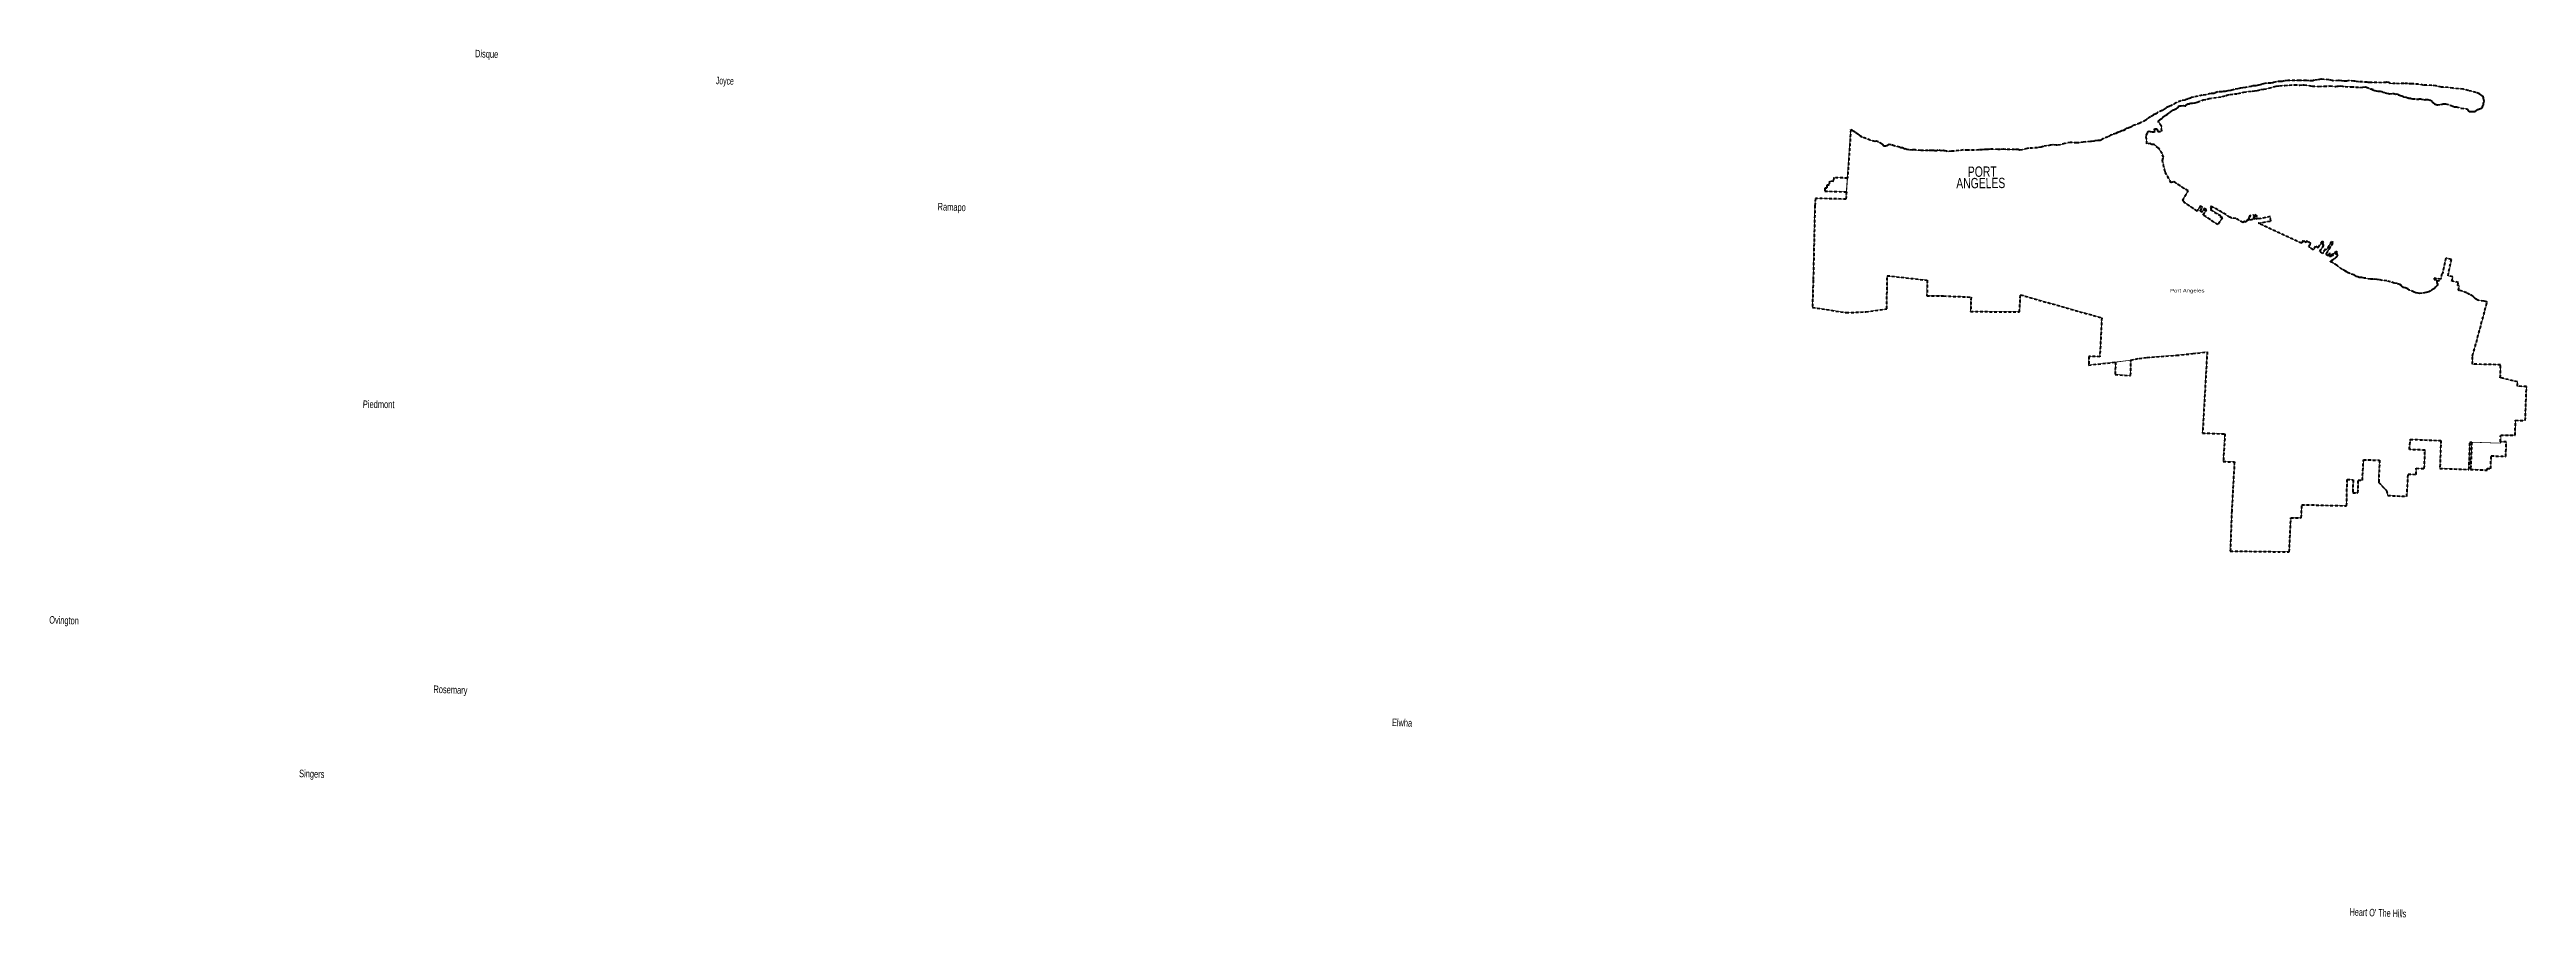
# Model space of a CAD drawing. Header units: feet. Extents: x -903180 to 1023491, y -707744 to 564635.
# Drawn here: x -701561 to -588606, y 205683 to 245260 of the extents above; entities that cross this region are included whole.
import ezdxf

# ---------------------------------------------------------------- set-up
doc = ezdxf.new("R2010")
doc.units = ezdxf.units.FT
doc.header["$LTSCALE"] = 80
doc.linetypes.add('SHORT_DASHED', pattern=[2.7, 1.5, -1.2])
doc.layers.add('13', color=7, linetype='SHORT_DASHED', lineweight=40)
doc.layers.add('58', color=7, linetype='Continuous', lineweight=13)
for name, color, linetype in [('14', 7, 'Continuous'), ('16', 7, 'Continuous'), ('36', 7, 'Continuous')]:
    doc.layers.add(name, color=color, linetype=linetype)

msp = doc.modelspace()

# ---------------------------------------------------------------- linework, layer by layer
at = {"layer": '13'}
for p, q in [((-602431.1, 243350.35), (-602496.05, 243331.91)), ((-600722.55, 243437.98), (-600577.01, 243456.28)), ((-590990.08, 242435.13), (-590949.65, 242440.1)), ((-615028.09, 240616.57), (-615049.96, 240627.22)), ((-602965.39, 238117.89), (-603019.63, 238048.78)), ((-595415.56, 234775.41), (-595433.63, 234777.84))]:
    msp.add_line(p, q, dxfattribs=at)
for points in [[(-602496.05, 243331.91), (-602685.6, 243324.85), (-602824.11, 243268.06), (-602860.67, 243256.94), (-603007.94, 243248.76), (-603234.92, 243198.35), (-603390.73, 243172.25), (-603789.89, 243086.1), (-603892.87, 243076.74), (-603901.3, 243062.85), (-603931.94, 243047.54), (-604062.07, 243002.63), (-604141.07, 242986.58), (-604188.17, 242957.6), (-604370.42, 242922.12), (-604576.4, 242828.82), (-604825.73, 242696.36), (-604882.75, 242673.69), (-604903.31, 242658.11), (-605039.81, 242601.26), (-605083.06, 242566.13), (-605175.06, 242516.16), (-605216.24, 242482.99), (-605432.49, 242381.91), (-605444.9, 242370.14), (-605500.45, 242327.27), (-605618.83, 242269.94), (-605749.83, 242192.79), (-605909.61, 242094.24), (-605967.44, 242041.35), (-606182.06, 241926.11), (-606235.27, 241895.27), (-606570.55, 241787.26), (-606656.84, 241725.05), (-606791.27, 241670.16), (-606860.19, 241653.85), (-606899.37, 241620.63), (-606989.35, 241570.6), (-607058.17, 241558.32), (-607115.56, 241521.55), (-607148.09, 241510.32), (-607251.73, 241476.78), (-607337.63, 241428.67), (-607502.15, 241378.61), (-607520.59, 241367.01), (-607569.33, 241352.18), (-607696.2, 241278.94), (-607887.75, 241197.35), (-607948.79, 241174.79), (-608053.24, 241111.04), (-608107.53, 241114.49), (-608149.86, 241113.61), (-608285.43, 241090.99), (-608322.05, 241077.85), (-608445.27, 241065), (-608483.57, 241064), (-608816.5, 241042.6), (-608998.65, 241011.14), (-609109.68, 241001.99), (-609407.32, 241019.97), (-609664.15, 240982.43), (-609861.19, 240921.13), (-610002.75, 240900.7), (-610059.06, 240904.21), (-610213.56, 240926.44), (-610232.05, 240912.83), (-610305.12, 240892.59), (-610491.11, 240867.28), (-610652.97, 240841.34), (-610740.33, 240813.42), (-610910.45, 240779.63), (-611311.83, 240760.03), (-611380.86, 240739.69), (-611607.83, 240689.26), (-611706.84, 240677.78), (-611749.05, 240680.91), (-611786.86, 240698.04), (-611945.72, 240708.29), (-612340.84, 240696.59), (-612465.32, 240711.98), (-612614.5, 240707.87), (-612707.31, 240702.27), (-612922.46, 240716.02), (-613095.79, 240712.55), (-613152.42, 240703.97), (-613180.71, 240700.69), (-613323.78, 240698.43), (-613424.92, 240682.97), (-613572.02, 240680.82), (-614084.05, 240666.15), (-614295.08, 240683.83), (-614489.35, 240650.68), (-614743.95, 240621.14), (-614832.63, 240619.45), (-615028.09, 240616.57)], [(-603019.63, 238048.78), (-602972.4, 238012.28), (-603015.98, 237960), (-602560.06, 237687.88), (-602581.01, 237646.27), (-602467.79, 237591.82), (-602674.64, 237274.28), (-603350.52, 237711.1), (-603199.54, 237966.03), (-603289.28, 238019.26), (-603397.84, 237838.79), (-603486.95, 237895.58), (-603379.38, 238074.13), (-603464.23, 238128.04), (-603620.05, 237891.83), (-604215.68, 238304.13), (-604291.59, 238384.28), (-604032.29, 238813.38), (-604683.85, 239225.73), (-604808.67, 239188.43), (-605088.17, 239689.56), (-605203.6, 240192.9), (-605150.88, 240354.77), (-605223.07, 240515.92), (-605385.56, 240764.13), (-605580.44, 240932.56), (-605721.71, 240922.2), (-605732.43, 240972.87), (-605914.02, 240961.57), (-605946.07, 241337.53), (-605890.63, 241454.77), (-605864.63, 241522.62), (-605834.16, 241531.89), (-605771.92, 241524.19), (-605681.84, 241503.66), (-605641.47, 241506.62), (-605635.32, 241510.49), (-605607.03, 241513.76), (-605594.28, 241511.56), (-605560.3, 241528.66), (-605573.24, 241645.9), (-605456.61, 241638.78), (-605421.63, 241516.91), (-605237.91, 241532.19), (-605249.82, 241762.29), (-605408.78, 241992.26), (-605366.46, 242022.03), (-605345.24, 242032.9), (-605336.7, 242050.81), (-605312.16, 242064.27), (-605299.54, 242084.09), (-605240.13, 242120.82), (-605186.81, 242155.68), (-605089.76, 242243.8), (-605077.63, 242245.5), (-604985.63, 242295.47), (-604872.2, 242393.23), (-604787.93, 242455.5), (-604752.51, 242498.9), (-604697.89, 242507.53), (-604585.81, 242554.95), (-604534.4, 242593.9), (-604509.76, 242611.38), (-604476.08, 242664.91), (-604421.14, 242685.62), (-604354.39, 242695.95), (-604245.41, 242703.13), (-604239.43, 242700.95), (-604185.3, 242691.46), (-604140.74, 242700.35), (-604103.2, 242747.73), (-604068.44, 242766.96), (-604066.1, 242778.99), (-604047.93, 242780.53), (-603977.48, 242778.66), (-603932.27, 242811.72), (-603837.71, 242807.2), (-603728.47, 242824.45), (-603616.89, 242853.74), (-603345.96, 242965.47), (-603167.73, 243001.05), (-603082.37, 243029.01), (-602643.66, 243087.91), (-602469.79, 243111.51), (-602311.25, 243163.73), (-602294.98, 243169.35), (-602264.3, 243186.68), (-602112.46, 243214.89), (-601922.59, 243234.04), (-601759, 243249.85), (-601497.37, 243315.46), (-601113.33, 243363.71), (-601006.32, 243372.95), (-600876.78, 243395.71), (-600722.55, 243437.98)], [(-590949.65, 242440.1), (-590884.2, 242476.66), (-590820.54, 242521.32), (-590783.87, 242536.47), (-590745.02, 242557.6), (-590667.93, 242577.72), (-590618.43, 242620.74), (-590608.29, 242697.07), (-590581.8, 242708.46), (-590558.78, 242740.09), (-590558.39, 242828.77), (-590551.91, 242844.72), (-590542.16, 242906.94), (-590561.08, 243026.38), (-590562.71, 243040.53), (-590580.82, 243115.59), (-590635.98, 243161.41), (-590693.48, 243195.19), (-590754.79, 243237.14), (-590904.34, 243293.53), (-591118.08, 243359.7), (-591258.33, 243387.62), (-591496.28, 243452.42), (-591966.6, 243491.16), (-592173.06, 243528.92), (-592482.67, 243551.27), (-592745.04, 243606.65), (-592927.84, 243625.62), (-593294.26, 243633.37), (-593310.25, 243637.83), (-593532.64, 243682.05), (-593780.18, 243690.66), (-593854.71, 243690.63), (-594031.47, 243709.44), (-594200.72, 243707.91), (-594416.43, 243701.56), (-594587.48, 243708.12), (-594812.87, 243716.15), (-594862.21, 243753.74), (-594970.69, 243764.7), (-595013.13, 243759.77), (-595214.86, 243749.02), (-595426.05, 243760.69), (-595700.25, 243751.86), (-595848.99, 243763.88), (-595879.12, 243766.71), (-596078.02, 243786.11), (-596261.48, 243780.91), (-596395.63, 243810.68), (-596475.83, 243824.92), (-596694.9, 243842.84), (-596820.31, 243824.01), (-596915.35, 243810.4), (-597037.59, 243833.82), (-597154.08, 243847), (-597182.36, 243843.72), (-597430.33, 243836.21), (-597466.18, 243851.26), (-597618.58, 243877.5), (-597972.25, 243909.07), (-597988.4, 243907.49), (-598130.34, 243872.97), (-598291.82, 243861.14), (-598354.88, 243838.63), (-598510.2, 243830.66), (-598648.82, 243844.43), (-598959.08, 243842.6), (-599484.74, 243846.5), (-599640.17, 243834.51), (-599753.65, 243809.3), (-599826.5, 243797.13), (-600021.98, 243794.27), (-600141.77, 243759.15), (-600176.42, 243743.96), (-600267.39, 243732.26), (-600482.94, 243731.94), (-600590.77, 243692.48), (-600669.71, 243678.46), (-600694.03, 243673.05), (-600826.17, 243628.19), (-600943.53, 243609.13), (-601082.64, 243604.77), (-601153.85, 243578.44), (-601358.3, 243541.54), (-601417.23, 243522.96), (-601538.38, 243512.07), (-601643.44, 243500.75), (-601775.36, 243463.94), (-601937.05, 243444.05), (-601982.05, 243419.04), (-602040.8, 243406.49), (-602083.46, 243393.52), (-602224.79, 243381.14), (-602352.75, 243342.21), (-602431.1, 243350.35)], [(-600577.01, 243456.28), (-600350.43, 243492.58), (-600074.32, 243571.92), (-600021.66, 243582.62), (-599871.94, 243606.85), (-599627.88, 243618.5), (-599425.88, 243639.34), (-599179.65, 243656.98), (-598940.49, 243636.51), (-598793, 243652.75), (-598740.67, 243651.35), (-598457.82, 243607.55), (-598369.58, 243593.1), (-598071.78, 243581.15), (-597833.98, 243584.9), (-597563.65, 243599.89), (-597302.4, 243576.81), (-597231.73, 243582.99), (-597197.29, 243590.14), (-597045.89, 243602.24), (-596869.51, 243569.32), (-596603.85, 243560.24), (-596199.69, 243533.35), (-596074.4, 243548.16), (-595961.45, 243553.22), (-595901.23, 243545.57), (-595744.12, 243470.84), (-595682.05, 243457.1), (-595651.64, 243464.34), (-595643.26, 243476.21), (-595622.43, 243427.28), (-595522.71, 243390.37), (-595456.45, 243382.56), (-595382.46, 243362.45), (-595354.38, 243357.66), (-595279.63, 243365.75), (-595213.53, 243351.89), (-595193.51, 243347.33), (-595150, 243317.95), (-595065.94, 243297.58), (-595042.22, 243280.82), (-594983.9, 243277.25), (-594903.93, 243254.97), (-594849.86, 243243.45), (-594706.56, 243253.74), (-594698.39, 243257.56), (-594654.06, 243258.39), (-594582.3, 243230.27), (-594545.95, 243233.34), (-594493.9, 243221.87), (-594442.33, 243192.28), (-594402.23, 243185.16), (-594348.48, 243161.56), (-594296.36, 243152.11), (-594266.66, 243133.18), (-594216.61, 243121.77), (-594206.98, 243105.39), (-594086.54, 243090.09), (-594008.74, 243061.81), (-593998.78, 243057.52), (-593970.88, 243046.7), (-593898.47, 243042.75), (-593870.62, 243029.91), (-593806.53, 243016.11), (-593617.67, 242999.38), (-593535.22, 242992.75), (-593496.59, 243005.84), (-593444.2, 243006.46), (-593294, 242974.24), (-593239.7, 242970.78), (-593205.26, 242977.92), (-593110.66, 242975.41), (-593004.57, 242950.41), (-592956.86, 242926.96), (-592913.56, 242889.53), (-592906.38, 242857.08), (-592851.22, 242811.27), (-592793.5, 242785.54), (-592771.69, 242772.86), (-592683.94, 242740.29), (-592653.8, 242737.48), (-592502.34, 242751.58), (-592406.86, 242781.29), (-592370.41, 242788.37), (-592292.02, 242782.26), (-592040.08, 242713.06), (-591968.55, 242676.88), (-591890.7, 242650.63), (-591802.24, 242644.23), (-591580.12, 242589.94), (-591341.51, 242549.31), (-591273.99, 242513.25), (-591211.5, 242441.04), (-591099.04, 242427.96), (-590990.08, 242435.13)], [(-615049.96, 240627.22), (-615115.05, 240648.04), (-615162.46, 240638.71), (-615211.33, 240653.99), (-615290.98, 240636.23), (-615427.03, 240671.68), (-615507.97, 240646.54), (-615586.7, 240635.45), (-615628.83, 240650.1), (-615721.37, 240663.36), (-615892.76, 240655.49), (-616219.23, 240655.63), (-616434.6, 240676.51), (-616482.79, 240689.22), (-616613.92, 240678.81), (-616779.09, 240684.95), (-616851.5, 240695.94), (-616857.5, 240700.05), (-616937.75, 240727.26), (-616955.96, 240721.45), (-617056.08, 240773.09), (-617066.05, 240781.27), (-617150.67, 240782.35), (-617164.7, 240788.58), (-617180.54, 240810.93), (-617447.78, 240872.76), (-617592.27, 240920.93), (-617670.77, 240927.98), (-617776.24, 240874.94), (-617834.92, 240855.55), (-617891.44, 240848.22), (-617907.49, 240854.46), (-617973.09, 240925.8), (-617984.99, 240940.06), (-618164.98, 241049.1), (-618251.31, 241074.38), (-618305.82, 241067.02), (-618528.74, 241128.28), (-618893.81, 241261.85), (-618969.84, 241305.11), (-619033.56, 241366.36), (-619081.4, 241407.25), (-619219.39, 241491.59), (-619315.57, 241535.12), (-619347.47, 241561.72), (-619409.4, 241604.81), (-619416.47, 241618.78), (-619570.96, 239395.37)], [(-619614.62, 238767.04), (-619637.49, 238437.84), (-621028.97, 238471.17), (-621054.46, 238139.52), (-621132.23, 234736.96), (-621169.42, 233500.63), (-619621.83, 233262.13), (-618725.33, 233299.81), (-617774.03, 233440.77), (-617759.75, 234948.18), (-615929.59, 234739.16), (-615946.57, 234032.03), (-615184.63, 234021.71), (-613935.68, 233972.55), (-613953.56, 233315), (-611730.4, 233292.94), (-611678.57, 234070.84), (-607972.36, 233022.59), (-608062.72, 231251.68), (-608558.54, 231268), (-608571.59, 230868.65), (-607345.4, 231004.78), (-607362.07, 230438.08), (-606656.48, 230393.74), (-606644.51, 231093.93), (-606270.42, 231177.49), (-605906.16, 231215.85), (-604556.97, 231317.42), (-603815.6, 231395.76), (-603165.6, 231470.95), (-603375.72, 227771.86), (-602354.3, 227733.16), (-602433.1, 226471.36), (-601924.97, 226457.24), (-602046.01, 224229.61), (-602111.3, 222392.94), (-599425.16, 222349.95), (-599348.36, 223911.11), (-598876.77, 223901.12), (-598845.81, 224505.92), (-596807.03, 224453.36), (-596783.21, 225652.9), (-596512.56, 225642.43), (-596526.18, 225045.26), (-596290.75, 225043.53), (-596276.08, 225628.82), (-596088, 225619.03), (-596036.55, 226556.09), (-595306.88, 226532.21)], [(-619570.96, 239395.37), (-620196.16, 239417.95), (-620208.7, 239248.27), (-620390.7, 239253.99), (-620401.39, 239074.28), (-620506.68, 239078.41), (-620512.32, 238939.04), (-620601.65, 238939.53), (-620602.86, 238806.37), (-619614.62, 238767.04)], [(-595433.63, 234777.84), (-595582.48, 234789.28), (-595721.53, 234788.4), (-595988.3, 234840.81), (-596134.75, 234868.33), (-596229.44, 234868.46), (-596303.26, 234900.36), (-596361.34, 234915.8), (-596466.58, 234982.67), (-596660.53, 235047.53), (-596782.12, 235104.7), (-596855.37, 235160.77), (-597006.52, 235246.83), (-597195.04, 235372.02), (-597218.69, 235394.73), (-597242.54, 235409.38), (-597455.04, 235543.18), (-597536.77, 235581.3), (-597546.37, 235601.68), (-597476.74, 235650.48), (-597346.04, 235726.1), (-597280.2, 235785.07), (-597250.89, 235832.76), (-597213.01, 235902.44), (-597224.77, 235916.81), (-597264.91, 235923.77), (-597303.17, 235924.64), (-597327.85, 235957.8), (-597238.51, 236010.48), (-597259.88, 236046.72), (-597501.74, 235904.06), (-597480.37, 235867.84), (-597401.35, 235914.44), (-597400.3, 235906.69), (-597441.6, 235863.29), (-597480.24, 235848.05), (-597506.66, 235838.57), (-597517.09, 235822.69), (-597557.55, 235815.54), (-597583.46, 235828.23), (-597591.09, 235846.53), (-597584.12, 235886.68), (-597553.13, 235920.24), (-597564.5, 235950.72), (-597588.44, 235961.34), (-597621.55, 235923.8), (-597624.03, 235903.71), (-597650.81, 235878.12), (-597667.11, 235870.43), (-597695.31, 235871.07), (-597724.21, 235928.15), (-597723.37, 235964.4), (-597727.47, 235968.68), (-597423.9, 236455.37), (-597490.37, 236496.98), (-597726.14, 236120.27), (-597776.28, 236151.65), (-597892, 235966.75), (-598024.3, 236049.55), (-597845.72, 236334.9), (-597915.61, 236378.63), (-597857.39, 236471.65), (-597922.26, 236512.24), (-598110.18, 236212), (-598227.5, 236285.44), (-598322.74, 236133.27), (-598532.36, 236264.48), (-598433.73, 236422.05), (-598606.99, 236530.5), (-598651.3, 236459.73), (-598793.32, 236548.63), (-598870.04, 236426.05), (-600834.89, 237340.87), (-600257.42, 237441.11), (-600295.22, 237645.39), (-600797.16, 237536.04), (-600834.01, 237548.05), (-601044.27, 237513.06), (-600968.75, 237657.8), (-600910.25, 237631.16), (-600890.82, 237665.7), (-601050.84, 237744.76), (-601068.98, 237706.71), (-601007.39, 237676.31), (-601093.32, 237504.89), (-601294.13, 237471.48), (-601171.12, 237680.76), (-601203.79, 237701), (-601392.03, 237382.97), (-601469.98, 237411.7), (-601537.37, 237372.92), (-601866.86, 237555.22), (-602040.53, 237570.22), (-602127.98, 237622.31), (-602965.39, 238117.89)], [(-595306.88, 226532.21), (-595346.85, 225525.66), (-594994.29, 225148.4), (-594930.81, 224925.54), (-594061.34, 224881.52), (-594001.94, 225893.78), (-593639.43, 225886.92), (-593628.81, 226164.44), (-593264.28, 226151.7), (-593232.19, 226993.36), (-593944.12, 227018.23), (-593904.93, 227485.13), (-592510.11, 227429.4), (-592552.99, 226159.65), (-591226.78, 226110.18), (-591181.81, 227351.58), (-591101, 227351.02), (-591154.2, 226113.58), (-590398.65, 226079.73), (-590396.45, 226153.98), (-590238.48, 226147.93), (-590213.6, 226732.41), (-589552.27, 226705.9), (-589524.33, 227366.52), (-589791.95, 227376.23), (-589781.19, 227681.53), (-589126.16, 227670.27), (-589103.19, 228352.81), (-588657.93, 228339.03), (-588606.17, 229888.03), (-589007.44, 229905.7), (-589012.33, 230109.76), (-589799.88, 230293.31), (-589785.41, 230884.29), (-591068.62, 230912.81), (-591060.27, 231294.16), (-590401.47, 233742.95), (-590414.16, 233748.8), (-590546.14, 233792.1), (-590757.08, 233819.07), (-590821.15, 233836.65), (-590935.16, 233891.41), (-590976.66, 233938.47), (-591056.87, 234011.29), (-591210.12, 234093.37), (-591341.32, 234170.92), (-591527.1, 234239.63), (-591677.31, 234279.32), (-591705.45, 234281.98), (-591668.42, 234488.71), (-591740.5, 234503.15), (-591713.02, 234640.33), (-592005.67, 234698.96), (-591966.25, 234895.72), (-592182.93, 234939.13), (-592031.9, 235692.99), (-592289.06, 235744.52), (-592432.71, 235027.62), (-592466.8, 235034.46), (-592517.12, 234783.48), (-592808.15, 234841.83), (-592820.7, 234779.21), (-592588.34, 234732.62), (-592596.65, 234691.18), (-592686.61, 234709.21), (-592686.7, 234630.76), (-592665.33, 234596.01), (-592660.32, 234551.57), (-592675.67, 234497.5), (-592716.93, 234456.12), (-592749.75, 234430.67), (-592797.52, 234369.29), (-592830.25, 234347.87), (-592973.36, 234258.42), (-593061.03, 234214.07), (-593200.97, 234174.92), (-593360.71, 234150.34), (-593475.97, 234132.81), (-593552.26, 234144.62), (-593564.25, 234148.92), (-593654.69, 234159.04), (-593732.3, 234201.11), (-593939.68, 234294.49), (-594020.9, 234354.78), (-594130.97, 234387.51), (-594208.94, 234413.47), (-594311.8, 234496.41), (-594373.3, 234538.12), (-594501.11, 234587.37), (-594635.72, 234604.53), (-594815.56, 234669.08), (-594973.63, 234717), (-595180.78, 234733.8), (-595315.05, 234765.06), (-595415.56, 234775.41)]]:
    msp.add_lwpolyline(points, dxfattribs=at)
at = {"layer": '58'}
for points in [[(-601937.05, 243444.05), (-601982.05, 243419.04), (-602040.8, 243406.49), (-602083.46, 243393.52), (-602224.79, 243381.14), (-602352.75, 243342.21), (-602431.1, 243350.35), (-602496.05, 243331.91), (-602685.6, 243324.85), (-602824.11, 243268.06), (-602860.67, 243256.94), (-603007.94, 243248.76), (-603234.92, 243198.35), (-603390.73, 243172.25), (-603789.89, 243086.1), (-603892.87, 243076.74), (-603901.3, 243062.85), (-603931.94, 243047.54), (-604062.07, 243002.63), (-604141.07, 242986.58), (-604188.17, 242957.6), (-604370.42, 242922.12), (-604576.4, 242828.82), (-604825.73, 242696.36), (-604882.75, 242673.69), (-604903.31, 242658.11), (-605039.81, 242601.26), (-605083.06, 242566.13), (-605175.06, 242516.16), (-605216.24, 242482.99), (-605432.49, 242381.91), (-605444.9, 242370.14), (-605500.45, 242327.27), (-605618.83, 242269.94), (-605749.83, 242192.79), (-605909.61, 242094.24), (-605967.44, 242041.35), (-606182.06, 241926.11), (-606235.27, 241895.27), (-606570.55, 241787.26), (-606656.84, 241725.05), (-606791.27, 241670.16), (-606860.19, 241653.85), (-606899.37, 241620.63), (-606989.35, 241570.6), (-607058.17, 241558.32), (-607115.56, 241521.55), (-607148.09, 241510.32), (-607251.73, 241476.78), (-607337.63, 241428.67), (-607502.15, 241378.61), (-607520.59, 241367.01), (-607569.33, 241352.18), (-607696.2, 241278.94), (-607887.75, 241197.35), (-607948.79, 241174.79), (-608053.24, 241111.04), (-608107.53, 241114.49), (-608149.86, 241113.61), (-608285.43, 241090.99), (-608322.05, 241077.85), (-608445.27, 241065), (-608483.57, 241064), (-608816.5, 241042.6), (-608998.65, 241011.14), (-609109.68, 241001.99), (-609407.32, 241019.97), (-609664.15, 240982.43), (-609861.19, 240921.13), (-610002.75, 240900.7), (-610059.06, 240904.21), (-610213.56, 240926.44), (-610232.05, 240912.83), (-610305.12, 240892.59), (-610491.11, 240867.28), (-610652.97, 240841.34), (-610740.33, 240813.42), (-610910.45, 240779.63), (-611311.83, 240760.03), (-611380.86, 240739.69), (-611607.83, 240689.26), (-611706.84, 240677.78), (-611749.05, 240680.91), (-611786.86, 240698.04), (-611945.72, 240708.29), (-612340.84, 240696.59), (-612465.32, 240711.98), (-612614.5, 240707.87), (-612707.31, 240702.27), (-612922.46, 240716.02), (-613095.79, 240712.55), (-613152.42, 240703.97), (-613180.71, 240700.69), (-613323.78, 240698.43), (-613424.92, 240682.97), (-613572.02, 240680.82), (-614084.05, 240666.15), (-614295.08, 240683.83), (-614489.35, 240650.68), (-614743.95, 240621.14), (-614832.63, 240619.45)], [(-605580.44, 240932.56), (-605721.71, 240922.2), (-605732.43, 240972.87), (-605914.02, 240961.57), (-605946.07, 241337.53), (-605890.63, 241454.77), (-605864.63, 241522.62), (-605834.16, 241531.89), (-605771.92, 241524.19), (-605681.84, 241503.66), (-605641.47, 241506.62), (-605635.32, 241510.49), (-605607.03, 241513.76), (-605594.28, 241511.56), (-605560.3, 241528.66), (-605573.24, 241645.9), (-605456.61, 241638.78), (-605421.63, 241516.91), (-605237.91, 241532.19), (-605249.82, 241762.29), (-605408.78, 241992.26), (-605366.46, 242022.03), (-605345.24, 242032.9), (-605336.7, 242050.81), (-605312.16, 242064.27), (-605299.54, 242084.09), (-605240.13, 242120.82), (-605186.81, 242155.68), (-605089.76, 242243.8), (-605077.63, 242245.5), (-604985.63, 242295.47), (-604872.2, 242393.23), (-604787.93, 242455.5), (-604752.51, 242498.9), (-604697.89, 242507.53), (-604585.81, 242554.95), (-604534.4, 242593.9), (-604509.76, 242611.38), (-604476.08, 242664.91), (-604421.14, 242685.62), (-604354.39, 242695.95), (-604245.41, 242703.13), (-604239.43, 242700.95), (-604185.3, 242691.46), (-604140.74, 242700.35), (-604103.2, 242747.73), (-604068.44, 242766.96), (-604066.1, 242778.99), (-604047.93, 242780.53), (-603977.48, 242778.66), (-603932.27, 242811.72), (-603837.71, 242807.2), (-603728.47, 242824.45), (-603616.89, 242853.74), (-603345.96, 242965.47), (-603167.73, 243001.05), (-603082.37, 243029.01), (-602643.66, 243087.91), (-602469.79, 243111.51), (-602311.25, 243163.73), (-602294.98, 243169.35), (-602264.3, 243186.68), (-602112.46, 243214.89), (-601922.59, 243234.04), (-601759, 243249.85), (-601497.37, 243315.46), (-601113.33, 243363.71), (-601006.32, 243372.95), (-600876.78, 243395.71), (-600722.55, 243437.98), (-600577.01, 243456.28), (-600350.43, 243492.58), (-600074.32, 243571.92), (-600021.66, 243582.62), (-599871.94, 243606.85), (-599627.88, 243618.5), (-599425.88, 243639.34), (-599179.65, 243656.98), (-598940.49, 243636.51), (-598793, 243652.75), (-598740.67, 243651.35), (-598457.82, 243607.55), (-598369.58, 243593.1), (-598071.78, 243581.15), (-597833.98, 243584.9), (-597563.65, 243599.89), (-597302.4, 243576.81), (-597231.73, 243582.99), (-597197.29, 243590.14), (-597045.89, 243602.24), (-596869.51, 243569.32), (-596603.85, 243560.24), (-596199.69, 243533.35), (-596074.4, 243548.16), (-595961.45, 243553.22), (-595901.23, 243545.57), (-595744.12, 243470.84), (-595682.05, 243457.1), (-595651.64, 243464.34), (-595643.26, 243476.21), (-595622.43, 243427.28)], [(-594416.43, 243701.56), (-594587.48, 243708.12), (-594812.87, 243716.15), (-594862.21, 243753.74), (-594970.69, 243764.7), (-595013.13, 243759.77), (-595214.86, 243749.02), (-595426.05, 243760.69), (-595700.25, 243751.86), (-595848.99, 243763.88), (-595879.12, 243766.71), (-596078.02, 243786.11), (-596261.48, 243780.91), (-596395.63, 243810.68), (-596475.83, 243824.92), (-596694.9, 243842.84), (-596820.31, 243824.01), (-596915.35, 243810.4), (-597037.59, 243833.82), (-597154.08, 243847), (-597182.36, 243843.72), (-597430.33, 243836.21), (-597466.18, 243851.26), (-597618.58, 243877.5), (-597972.25, 243909.07), (-597988.4, 243907.49), (-598130.34, 243872.97), (-598291.82, 243861.14), (-598354.88, 243838.63), (-598510.2, 243830.66), (-598648.82, 243844.43), (-598959.08, 243842.6), (-599484.74, 243846.5), (-599640.17, 243834.51), (-599753.65, 243809.3), (-599826.5, 243797.13), (-600021.98, 243794.27), (-600141.77, 243759.15), (-600176.42, 243743.96), (-600267.39, 243732.26), (-600482.94, 243731.94), (-600590.77, 243692.48), (-600669.71, 243678.46), (-600694.03, 243673.05), (-600826.17, 243628.19), (-600943.53, 243609.13), (-601082.64, 243604.77), (-601153.85, 243578.44), (-601358.3, 243541.54), (-601417.23, 243522.96), (-601538.38, 243512.07), (-601643.44, 243500.75), (-601775.36, 243463.94), (-601937.05, 243444.05)], [(-595622.43, 243427.28), (-595522.71, 243390.37), (-595456.45, 243382.56), (-595382.46, 243362.45), (-595354.38, 243357.66), (-595279.63, 243365.75), (-595213.53, 243351.89), (-595193.51, 243347.33), (-595150, 243317.95), (-595065.94, 243297.58), (-595042.22, 243280.82), (-594983.9, 243277.25), (-594903.93, 243254.97), (-594849.86, 243243.45), (-594706.56, 243253.74), (-594698.39, 243257.56), (-594654.06, 243258.39), (-594582.3, 243230.27), (-594545.95, 243233.34), (-594493.9, 243221.87), (-594442.33, 243192.28), (-594402.23, 243185.16), (-594348.48, 243161.56), (-594296.36, 243152.11), (-594266.66, 243133.18), (-594216.61, 243121.77), (-594206.98, 243105.39), (-594086.54, 243090.09), (-594008.74, 243061.81), (-593998.78, 243057.52), (-593970.88, 243046.7), (-593898.47, 243042.75), (-593870.62, 243029.91), (-593806.53, 243016.11), (-593617.67, 242999.38), (-593535.22, 242992.75), (-593496.59, 243005.84), (-593444.2, 243006.46), (-593294, 242974.24), (-593239.7, 242970.78), (-593205.26, 242977.92), (-593110.66, 242975.41), (-593004.57, 242950.41), (-592956.86, 242926.96), (-592913.56, 242889.53), (-592906.38, 242857.08), (-592851.22, 242811.27), (-592793.5, 242785.54), (-592771.69, 242772.86), (-592683.94, 242740.29), (-592653.8, 242737.48), (-592502.34, 242751.58), (-592406.86, 242781.29), (-592370.41, 242788.37), (-592292.02, 242782.26), (-592040.08, 242713.06), (-591968.55, 242676.88), (-591890.7, 242650.63), (-591802.24, 242644.23), (-591580.12, 242589.94), (-591341.51, 242549.31), (-591273.99, 242513.25), (-591211.5, 242441.04), (-591099.04, 242427.96), (-590990.08, 242435.13), (-590949.65, 242440.1), (-590884.2, 242476.66), (-590820.54, 242521.32), (-590783.87, 242536.47), (-590745.02, 242557.6), (-590667.93, 242577.72), (-590618.43, 242620.74), (-590608.29, 242697.07), (-590581.8, 242708.46), (-590558.78, 242740.09), (-590558.39, 242828.77), (-590551.91, 242844.72), (-590542.16, 242906.94), (-590561.08, 243026.38), (-590562.71, 243040.53), (-590580.82, 243115.59), (-590635.98, 243161.41), (-590693.48, 243195.19), (-590754.79, 243237.14), (-590904.34, 243293.53), (-591118.08, 243359.7), (-591258.33, 243387.62), (-591496.28, 243452.42), (-591966.6, 243491.16), (-592173.06, 243528.92), (-592482.67, 243551.27), (-592745.04, 243606.65), (-592927.84, 243625.62), (-593294.26, 243633.37), (-593310.25, 243637.83), (-593532.64, 243682.05), (-593780.18, 243690.66), (-593854.71, 243690.63), (-594031.47, 243709.44), (-594200.72, 243707.91), (-594416.43, 243701.56)], [(-614832.63, 240619.45), (-615028.09, 240616.57), (-615049.96, 240627.22), (-615115.05, 240648.04), (-615162.46, 240638.71), (-615211.33, 240653.99), (-615290.98, 240636.23), (-615427.03, 240671.68), (-615507.97, 240646.54), (-615586.7, 240635.45), (-615628.83, 240650.1), (-615721.37, 240663.36), (-615892.76, 240655.49), (-616219.23, 240655.63), (-616434.6, 240676.51), (-616482.79, 240689.22), (-616613.92, 240678.81), (-616779.09, 240684.95), (-616851.5, 240695.94), (-616857.5, 240700.05), (-616937.75, 240727.26), (-616955.96, 240721.45), (-617056.08, 240773.09), (-617066.05, 240781.27), (-617150.67, 240782.35), (-617164.7, 240788.58), (-617180.54, 240810.93), (-617447.78, 240872.76), (-617592.27, 240920.93), (-617670.77, 240927.98), (-617776.24, 240874.94), (-617834.92, 240855.55), (-617891.44, 240848.22), (-617907.49, 240854.46), (-617973.09, 240925.8), (-617984.99, 240940.06), (-618164.98, 241049.1), (-618251.31, 241074.38), (-618305.82, 241067.02), (-618528.74, 241128.28), (-618893.81, 241261.85), (-618969.84, 241305.11), (-619033.56, 241366.36), (-619081.4, 241407.25), (-619219.39, 241491.59), (-619315.57, 241535.12), (-619347.47, 241561.72), (-619409.4, 241604.81), (-619416.47, 241618.78), (-619637.49, 238437.84), (-621028.97, 238471.17), (-621054.46, 238139.52), (-621132.23, 234736.96), (-621169.42, 233500.63), (-619621.83, 233262.13), (-618725.33, 233299.81), (-617774.03, 233440.77), (-617759.75, 234948.18), (-615929.59, 234739.16), (-615946.57, 234032.03), (-615184.63, 234021.71), (-613935.68, 233972.55), (-613953.56, 233315), (-611730.4, 233292.94), (-611678.57, 234070.84), (-607972.36, 233022.59), (-608062.72, 231251.68), (-608558.54, 231268), (-608571.59, 230868.65), (-606761.91, 231076.8), (-606270.42, 231177.49), (-605906.16, 231215.85), (-604556.97, 231317.42), (-603815.6, 231395.76), (-603165.6, 231470.95), (-603375.72, 227771.86), (-602354.3, 227733.16), (-602433.1, 226471.36), (-601924.97, 226457.24), (-602046.01, 224229.61), (-602111.3, 222392.94), (-599425.16, 222349.95), (-599348.36, 223911.11), (-598876.77, 223901.12), (-598845.81, 224505.92), (-596807.03, 224453.36), (-596783.21, 225652.9), (-596512.56, 225642.43), (-596526.18, 225045.26), (-596290.75, 225043.53), (-596276.08, 225628.82), (-596088, 225619.03), (-596036.55, 226556.09), (-595306.88, 226532.21), (-595346.85, 225525.66), (-594994.29, 225148.4), (-594930.81, 224925.54), (-594061.34, 224881.52), (-594001.94, 225893.78), (-593639.43, 225886.92), (-593628.81, 226164.44)], [(-597346.04, 235726.1), (-597280.2, 235785.07), (-597250.89, 235832.76), (-597213.01, 235902.44), (-597224.77, 235916.81), (-597264.91, 235923.77), (-597303.17, 235924.64), (-597327.85, 235957.8), (-597238.51, 236010.48), (-597259.88, 236046.72), (-597501.74, 235904.06), (-597480.37, 235867.84), (-597401.35, 235914.44), (-597400.3, 235906.69), (-597441.6, 235863.29), (-597480.24, 235848.05), (-597506.66, 235838.57), (-597517.09, 235822.69), (-597557.55, 235815.54), (-597583.46, 235828.23), (-597591.09, 235846.53), (-597584.12, 235886.68), (-597553.13, 235920.24), (-597564.5, 235950.72), (-597588.44, 235961.34), (-597621.55, 235923.8), (-597624.03, 235903.71), (-597650.81, 235878.12), (-597667.11, 235870.43), (-597695.31, 235871.07), (-597724.21, 235928.15), (-597723.37, 235964.4), (-597727.47, 235968.68), (-597423.9, 236455.37), (-597490.37, 236496.98), (-597726.14, 236120.27), (-597776.28, 236151.65), (-597892, 235966.75), (-598024.3, 236049.55), (-597845.72, 236334.9), (-597915.61, 236378.63), (-597857.39, 236471.65), (-597922.26, 236512.24), (-598110.18, 236212), (-598227.5, 236285.44), (-598322.74, 236133.27), (-598532.36, 236264.48), (-598433.73, 236422.05), (-598606.99, 236530.5), (-598651.3, 236459.73), (-598793.32, 236548.63), (-598870.04, 236426.05), (-600834.89, 237340.87), (-600257.42, 237441.11), (-600295.22, 237645.39), (-600797.16, 237536.04), (-600834.01, 237548.05), (-601044.27, 237513.06), (-600968.75, 237657.8), (-600910.25, 237631.16), (-600890.82, 237665.7), (-601050.84, 237744.76), (-601068.98, 237706.71), (-601007.39, 237676.31), (-601093.32, 237504.89), (-601294.13, 237471.48), (-601171.12, 237680.76), (-601203.79, 237701), (-601392.03, 237382.97), (-601469.98, 237411.7), (-601537.37, 237372.92), (-601866.86, 237555.22), (-602040.53, 237570.22), (-602127.98, 237622.31), (-602965.39, 238117.89), (-603019.63, 238048.78), (-602972.4, 238012.28), (-603015.98, 237960), (-602560.06, 237687.88), (-602581.01, 237646.27), (-602467.79, 237591.82), (-602674.64, 237274.28), (-603350.52, 237711.1), (-603199.54, 237966.03), (-603289.28, 238019.26), (-603397.84, 237838.79), (-603486.95, 237895.58), (-603379.38, 238074.13), (-603464.23, 238128.04), (-603620.05, 237891.83), (-604215.68, 238304.13), (-604291.59, 238384.28), (-604032.29, 238813.38), (-604683.85, 239225.73), (-604808.67, 239188.43), (-605088.17, 239689.56), (-605203.6, 240192.9), (-605150.88, 240354.77), (-605223.07, 240515.92), (-605385.56, 240764.13), (-605580.44, 240932.56)], [(-593628.81, 226164.44), (-593264.28, 226151.7), (-593232.19, 226993.36), (-593944.12, 227018.23), (-593904.93, 227485.13), (-592510.11, 227429.4), (-592552.99, 226159.65), (-591226.78, 226110.18), (-591181.81, 227351.58), (-589794.61, 227316.32), (-589781.19, 227681.53), (-589126.16, 227670.27), (-589103.19, 228352.81), (-588657.93, 228339.03), (-588606.17, 229888.03), (-589007.44, 229905.7), (-589012.33, 230109.76), (-589799.88, 230293.31), (-589785.41, 230884.29), (-591068.62, 230912.81), (-591060.27, 231294.16), (-590401.47, 233742.95), (-590414.16, 233748.8), (-590546.14, 233792.1), (-590757.08, 233819.07), (-590821.15, 233836.65), (-590935.16, 233891.41), (-590976.66, 233938.47), (-591056.87, 234011.29), (-591210.12, 234093.37), (-591341.32, 234170.92), (-591527.1, 234239.63), (-591677.31, 234279.32), (-591705.45, 234281.98), (-591668.42, 234488.71), (-591740.5, 234503.15), (-591713.02, 234640.33), (-592005.67, 234698.96), (-591966.25, 234895.72), (-592182.93, 234939.13), (-592031.9, 235692.99), (-592289.06, 235744.52), (-592432.71, 235027.62), (-592466.8, 235034.46), (-592517.12, 234783.48), (-592808.15, 234841.83), (-592820.7, 234779.21), (-592588.34, 234732.62), (-592596.65, 234691.18), (-592686.61, 234709.21), (-592686.7, 234630.76), (-592665.33, 234596.01), (-592660.32, 234551.57), (-592675.67, 234497.5), (-592716.93, 234456.12), (-592749.75, 234430.67), (-592797.52, 234369.29), (-592830.25, 234347.87), (-592973.36, 234258.42), (-593061.03, 234214.07), (-593200.97, 234174.92), (-593360.71, 234150.34), (-593475.97, 234132.81), (-593552.26, 234144.62), (-593564.25, 234148.92), (-593654.69, 234159.04), (-593732.3, 234201.11), (-593939.68, 234294.49), (-594020.9, 234354.78), (-594130.97, 234387.51), (-594208.94, 234413.47), (-594311.8, 234496.41), (-594373.3, 234538.12), (-594501.11, 234587.37), (-594635.72, 234604.53), (-594815.56, 234669.08), (-594973.63, 234717), (-595180.78, 234733.8), (-595315.05, 234765.06), (-595415.56, 234775.41), (-595433.63, 234777.84), (-595582.48, 234789.28), (-595721.53, 234788.4), (-595988.3, 234840.81), (-596134.75, 234868.33), (-596229.44, 234868.46), (-596303.26, 234900.36), (-596361.34, 234915.8), (-596466.58, 234982.67), (-596660.53, 235047.53), (-596782.12, 235104.7), (-596855.37, 235160.77), (-597006.52, 235246.83), (-597195.04, 235372.02), (-597218.69, 235394.73), (-597242.54, 235409.38), (-597455.04, 235543.18), (-597536.77, 235581.3), (-597546.37, 235601.68), (-597476.74, 235650.48), (-597346.04, 235726.1)]]:
    msp.add_lwpolyline(points, dxfattribs=at)
for points in [[(-619570.96, 239395.37), (-620196.16, 239417.95), (-620208.7, 239248.27), (-620390.7, 239253.99), (-620401.39, 239074.28), (-620506.68, 239078.41), (-620512.32, 238939.04), (-620601.65, 238939.53), (-620602.86, 238806.37), (-619614.62, 238767.04)], [(-606644.51, 231093.93), (-606656.48, 230393.74), (-607362.07, 230438.08), (-607345.4, 231004.78), (-606761.91, 231076.8)], [(-589791.95, 227376.23), (-589524.33, 227366.52), (-589552.27, 226705.9), (-590213.6, 226732.41), (-590238.48, 226147.93), (-590396.45, 226153.98), (-590398.65, 226079.73), (-591154.2, 226113.58), (-591101, 227351.02), (-589794.61, 227316.32)]]:
    msp.add_lwpolyline(points, close=True, dxfattribs=at)

# ---------------------------------------------------------------- texts
at = {"layer": '14', "width": 0.75}
for s, p in [('PORT', (-614077.79, 239451.91)), ('ANGELES', (-614606.58, 238927.24))]:
    msp.add_text(s, height=471.6, rotation=0.409, dxfattribs=at).set_placement(p)
at = {"layer": '16'}
for s, rotation, width, p in [('Disque', 358.108, 0.6, (-682163.56, 244908.97)), ('Joyce', 358.108, 0.55, (-671176.63, 243679.48)), ('Ramapo', 358.108, 0.6, (-661068.69, 237929.8)), ('Piedmont', 359.5, 0.6, (-687273.56, 228917.9)), ('Ovington', 358.108, 0.65, (-701578.78, 219086.48)), ('Rosemary', 358.108, 0.6, (-684061.32, 215923.73)), ('Elwha', 358.108, 0.65, (-640346.69, 214412.4)), ('Singers', 358.108, 0.6, (-690185.55, 212081.43)), ("Heart O' The Hills", 358.108, 0.7, (-596674.78, 205768.65))]:
    msp.add_text(s, height=340, rotation=rotation, dxfattribs=dict(at, width=width)).set_placement(p)
at = {"layer": '36', "width": 1.3}
msp.add_text('Port Angeles', height=157.5, dxfattribs=at).set_placement((-604858.42, 234185.7))

doc.saveas('drawing.dxf')
